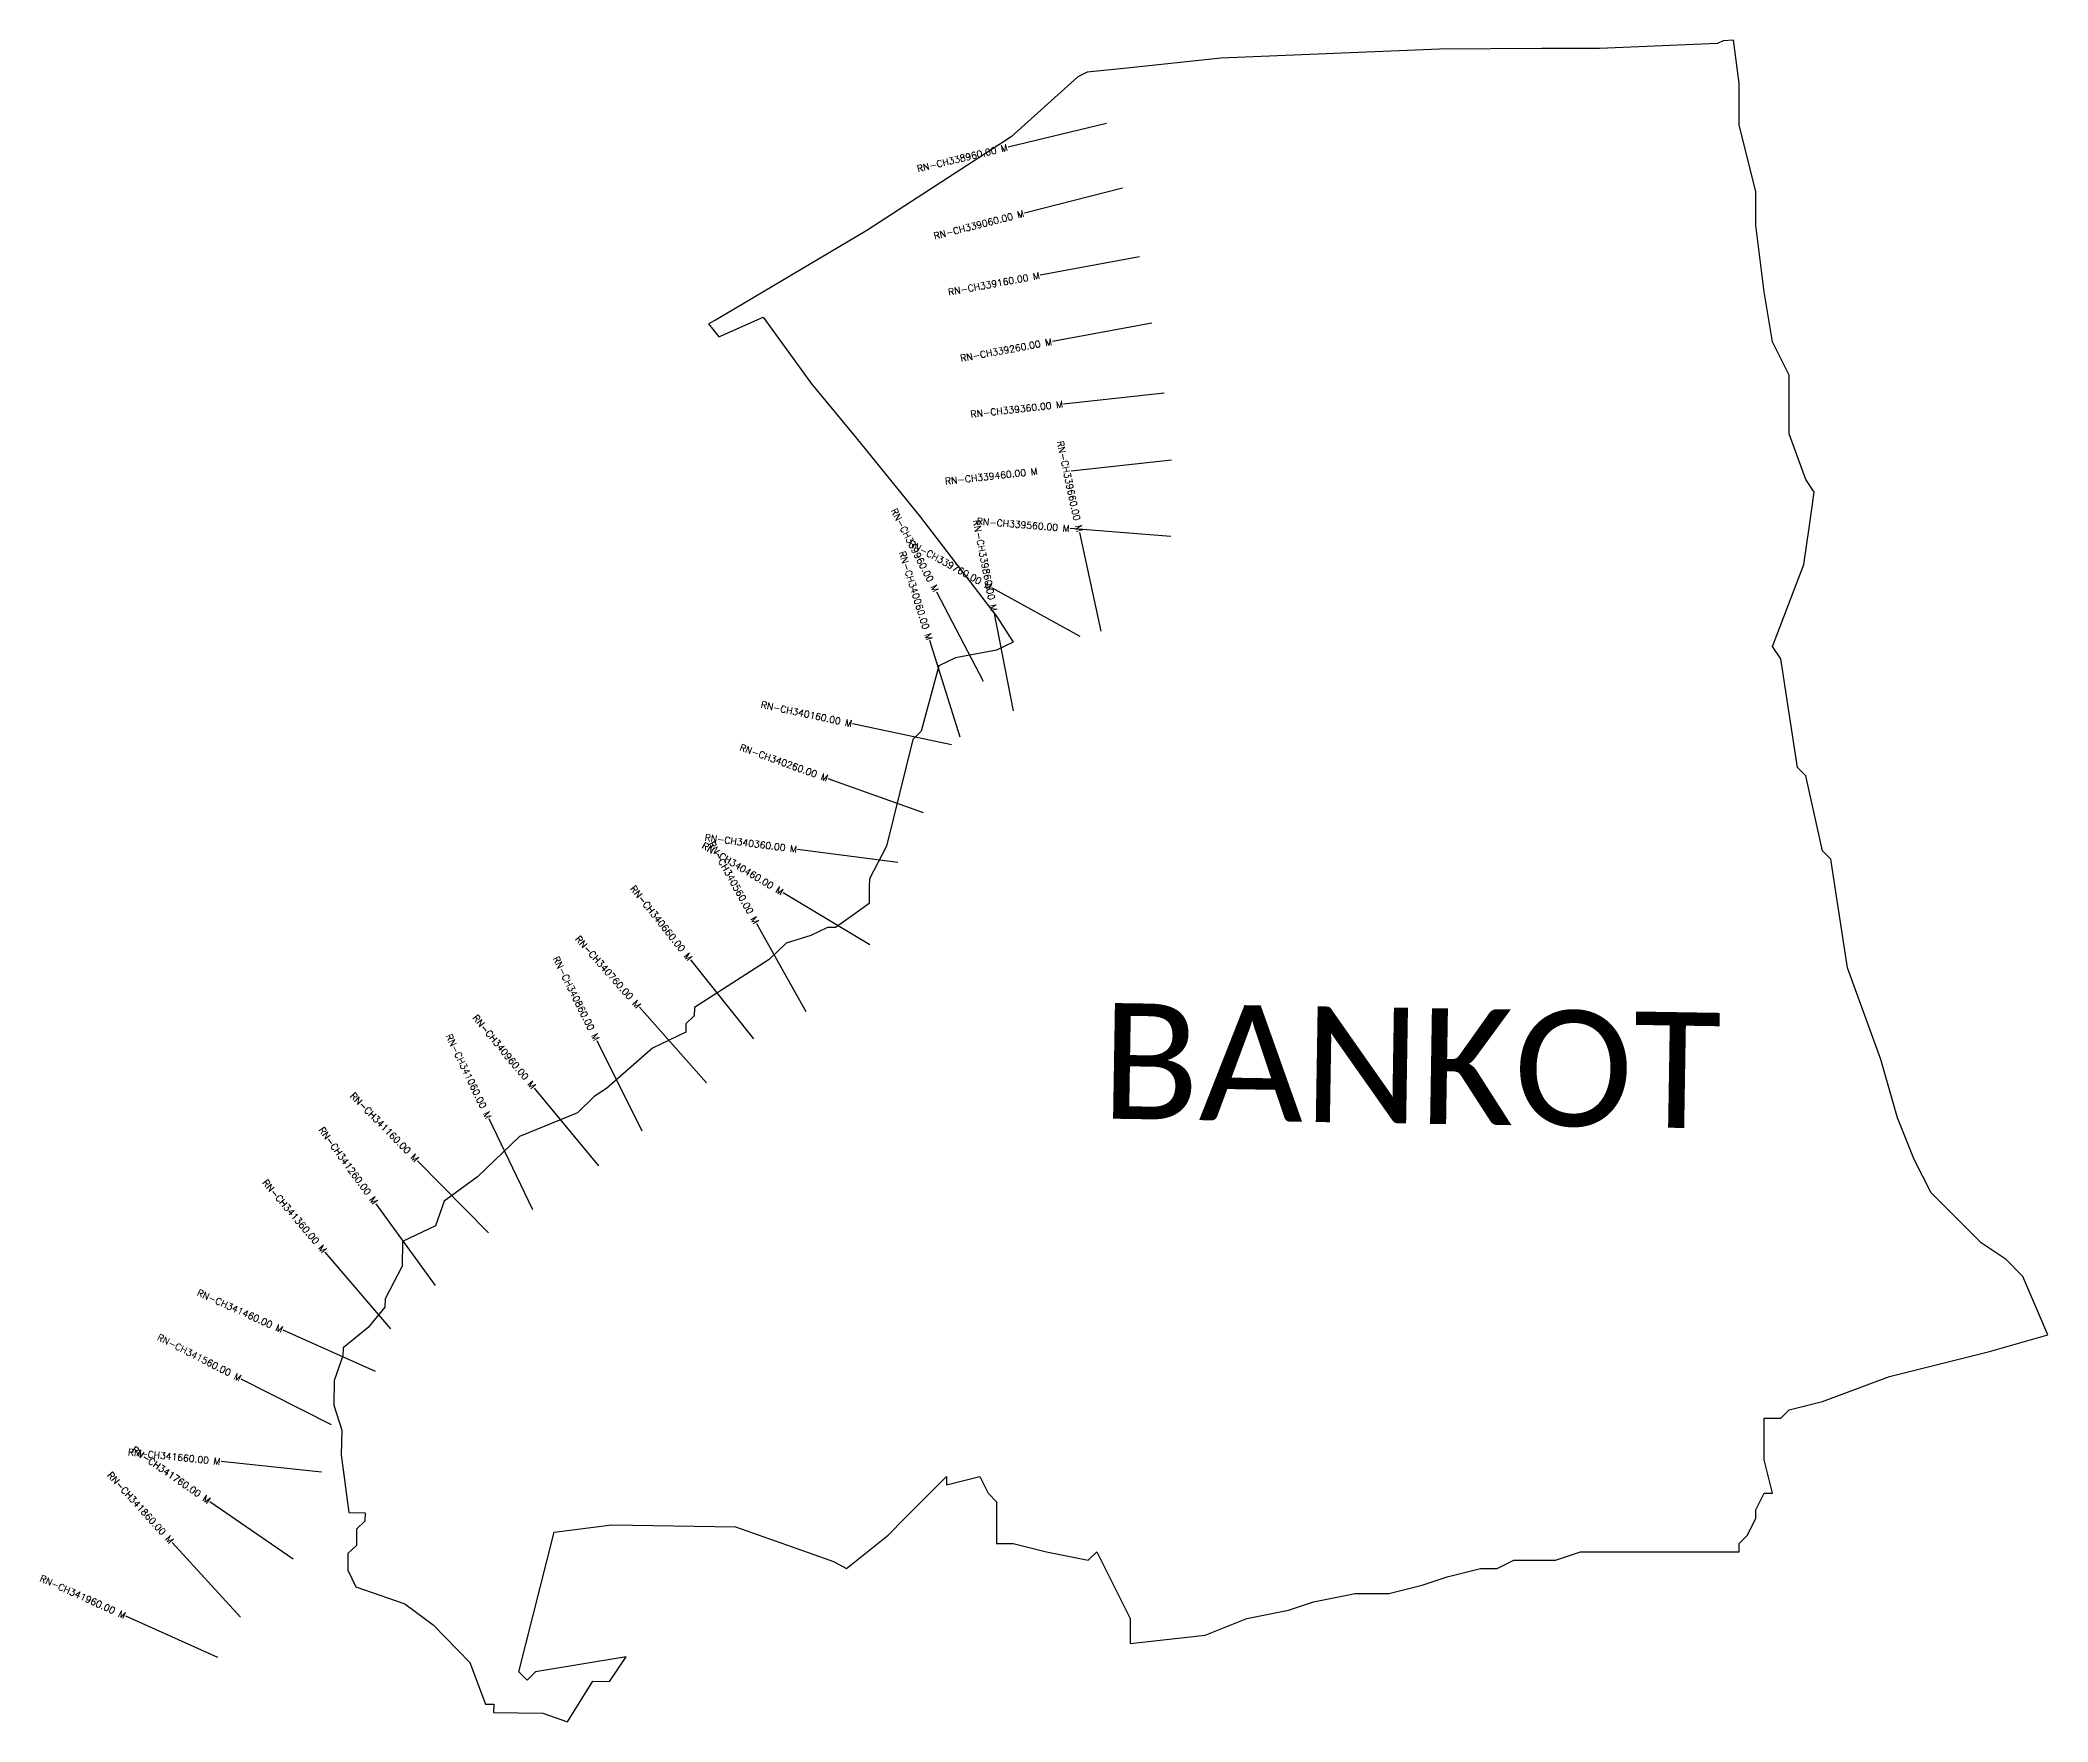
# Model space of a CAD drawing. Header units: metres. Extents: x 291128 to 294108, y 1987278 to 1989775.
import ezdxf
from ezdxf.enums import TextEntityAlignment as Align

# ---------------------------------------------------------------- set-up
doc = ezdxf.new("R2010")
doc.units = ezdxf.units.M
for name, color, linetype in [('CS', 134, 'Continuous'), ('CSMark', 6, 'Continuous'), ('VILLAGE BOUNDRY', 10, 'Continuous'), ('VILLAGE NAME', 250, 'Continuous')]:
    doc.layers.add(name, color=color, linetype=linetype)
doc.styles.get("Standard").update_dxf_attribs({"font": 'simplex.shx'})

msp = doc.modelspace()

# ---------------------------------------------------------------- linework, layer by layer
at = {"layer": 'CS'}
for p, q in [((292710.8, 1989651.3), (292564.9, 1989616.3)), ((292734.6, 1989555.2), (292589.3, 1989518.2)), ((292760.1, 1989453.3), (292612.5, 1989426.1)), ((292778.2, 1989355), (292630.7, 1989327.8)), ((292796.3, 1989251.1), (292647.2, 1989234.7)), ((292807.3, 1989151.7), (292658.2, 1989135.3)), ((292806.5, 1989038), (292657, 1989049.9)), ((292702.8, 1988897.5), (292671.2, 1989044.2)), ((292671.9, 1988889.7), (292540.5, 1988961.9)), ((292528.1, 1988822.7), (292458.8, 1988955.7)), ((292573, 1988779.2), (292544.1, 1988926.4)), ((292493.5, 1988740.3), (292448.8, 1988883.5)), ((292480.7, 1988728.6), (292334, 1988759.9)), ((292439, 1988627.8), (292297.9, 1988678.6)), ((292401, 1988554.2), (292252.3, 1988573.6)), ((292359.5, 1988432.1), (292230.8, 1988509.1)), ((292265, 1988332.3), (292191.8, 1988463.2)), ((292187.4, 1988292.2), (292093.7, 1988409.4)), ((292116.8, 1988226.9), (292017.4, 1988339.2)), ((292021.7, 1988155.2), (291954.9, 1988289.5)), ((291957.4, 1988103.8), (291861.7, 1988219.3)), ((291859.4, 1988038.4), (291794.3, 1988173.6)), ((291793.6, 1988004.5), (291688.2, 1988111.3)), ((291714.8, 1987926.3), (291626.5, 1988047.5)), ((291648.3, 1987861.7), (291550.9, 1987975.8)), ((291625.4, 1987798.4), (291488.5, 1987859.7)), ((291560.1, 1987719.2), (291426.4, 1987787.3)), ((291545.6, 1987649.2), (291396.4, 1987664.6)), ((291503.5, 1987520), (291379.9, 1987605.1)), ((291425, 1987433.5), (291324, 1987544.4)), ((291391.8, 1987373.6), (291255, 1987435.1))]:
    msp.add_line(p, q, dxfattribs=at)
at = {"layer": 'VILLAGE BOUNDRY'}
msp.add_lwpolyline([(293746, 1988996.7), (293754, 1989050.8), (293761.6, 1989104.1), (293749.2, 1989122.7), (293724.4, 1989190.8), (293724.4, 1989277.5), (293712, 1989302.3), (293699.7, 1989327), (293687.2, 1989401.4), (293674.9, 1989500.5), (293674.9, 1989512.9), (293674.9, 1989550), (293650.1, 1989649.1), (293650.1, 1989673.9), (293650.1, 1989711.1), (293641.8, 1989775.1), (293626.6, 1989773.8), (293617.9, 1989770), (293443, 1989762.9), (293357.3, 1989762.5), (293205.4, 1989761.8), (292880.8, 1989748.2), (292741.7, 1989733.6), (292682.1, 1989727.4), (292668.5, 1989720.6), (292569.3, 1989631.5), (292355.3, 1989492.4), (292131.5, 1989360), (292120.1, 1989353.7), (292135.4, 1989334.6), (292201.3, 1989363.9), (292273, 1989264.9), (292339, 1989184.4), (292434.9, 1989066.7), (292548.6, 1988918.2), (292572.4, 1988881.1), (292547.8, 1988869.3), (292486.5, 1988858), (292461.8, 1988846.2), (292435.8, 1988748.9), (292423.4, 1988736.9), (292384.1, 1988578.6), (292358.9, 1988530.1), (292358.7, 1988517.9), (292358.3, 1988493.4), (292333.6, 1988475.5), (292308.8, 1988457.5), (292296.6, 1988457.7), (292272, 1988445.9), (292235.1, 1988434.3), (292210.3, 1988410.3), (292099.1, 1988338.7), (292098.9, 1988326.5), (292086.5, 1988314.5), (292086.3, 1988302.3), (292037, 1988278.6), (291968.8, 1988218.6), (291950.3, 1988206.7), (291925.4, 1988182.6), (291839.3, 1988147.4), (291777.2, 1988087.3), (291727.7, 1988051.4), (291714.9, 1988014.9), (291665.6, 1987991.3), (291665, 1987954.6), (291639.8, 1987906.1), (291639.6, 1987893.9), (291614.7, 1987863.7), (291577.5, 1987833.8), (291577.3, 1987821.6), (291564.5, 1987785.1), (291563.9, 1987748.5), (291575.5, 1987711.6), (291574.9, 1987674.9), (291585.8, 1987589.2), (291610.2, 1987588.8), (291610, 1987576.5), (291597.6, 1987564.5), (291597.2, 1987540.1), (291584.8, 1987528.1), (291584.4, 1987503.6), (291596.2, 1987479), (291669.1, 1987453.4), (291711.4, 1987422.1), (291765.5, 1987366.2), (291788.9, 1987304.7), (291801.1, 1987304.5), (291800.9, 1987292.3), (291874.3, 1987291.1), (291910.7, 1987278.3), (291948.4, 1987338.8), (291972.8, 1987338.4), (291997.9, 1987374.7), (291863, 1987352.4), (291850.6, 1987340.4), (291838.6, 1987352.8), (291890.9, 1987559.8), (291976.6, 1987570.6), (292159.9, 1987567.6), (292269.3, 1987529.2), (292305.8, 1987516.4), (292324.7, 1987506.1), (292386.6, 1987555.7), (292411.4, 1987580.5), (292473.3, 1987642.4), (292473.3, 1987630), (292522.9, 1987642.4), (292535.2, 1987617.6), (292547.7, 1987605.2), (292547.7, 1987543.3), (292572.4, 1987543.3), (292622, 1987530.9), (292683.9, 1987518.5), (292696.3, 1987530.9), (292745.9, 1987431.8), (292745.9, 1987394.7), (292857.3, 1987407), (292919.3, 1987431.8), (292981.2, 1987444.2), (293018.4, 1987456.6), (293080.3, 1987469), (293129.8, 1987469), (293179.4, 1987481.4), (293216.6, 1987493.8), (293266.1, 1987506.1), (293290.9, 1987506.1), (293315.6, 1987518.5), (293377.6, 1987518.5), (293414.7, 1987530.9), (293650.1, 1987530.9), (293650.1, 1987543.3), (293662.5, 1987555.7), (293674.9, 1987580.5), (293674.9, 1987592.9), (293687.2, 1987617.6), (293699.7, 1987617.6), (293687.2, 1987667.2), (293687.2, 1987729.1), (293712, 1987729.1), (293724.4, 1987741.5), (293774, 1987753.9), (293873.1, 1987791.1), (293972.2, 1987815.8), (294021.7, 1987828.2), (294108.4, 1987853), (294071.3, 1987939.7), (294046.5, 1987964.5), (294009.3, 1987989.3), (293935, 1988063.6), (293910.2, 1988113.1), (293885.4, 1988175), (293860.7, 1988261.8), (293811.1, 1988398), (293786.3, 1988559.1), (293774, 1988571.4), (293749.2, 1988682.9), (293736.8, 1988695.3), (293712, 1988856.3), (293699.7, 1988874.9), (293746, 1988996.7)], dxfattribs=at)

# ---------------------------------------------------------------- texts
at = {"layer": 'CSMark'}
for s, rotation, p in [('RN-CH338960.00 M', 13.4889, (292564, 1989616)), ('RN-CH339060.00 M', 14.2676, (292588.3, 1989518)), ('RN-CH339160.00 M', 10.4548, (292611.6, 1989425.9)), ('RN-CH339260.00 M', 10.4548, (292629.7, 1989327.6)), ('RN-CH339360.00 M', 6.2854, (292646.2, 1989234.6)), ('RN-CH339660.00 M', 282.1371, (292671, 1989045.1)), ('RN-CH339460.00 M', 6.2854, (292608.4, 1989135.2)), ('RN-CH339960.00 M', 297.5148, (292458.4, 1988956.6)), ('RN-CH339860.00 M', 281.1065, (292543.9, 1988927.4)), ('RN-CH339560.00 M', 355.434, (292656, 1989050)), ('RN-CH339760.00 M', 331.2189, (292539.6, 1988962.4)), ('RN-CH340060.00 M', 287.3442, (292448.5, 1988884.4)), ('RN-CH340160.00 M', 347.966, (292333, 1988760.1)), ('RN-CH340260.00 M', 340.2062, (292296.9, 1988678.9)), ('RN-CH340460.00 M', 329.085, (292230, 1988509.6)), ('RN-CH340360.00 M', 352.5941, (292251.3, 1988573.7)), ('RN-CH340560.00 M', 299.2233, (292191.3, 1988464.1)), ('RN-CH340660.00 M', 308.6234, (292093.1, 1988410.2)), ('RN-CH340760.00 M', 311.5156, (292016.7, 1988339.9)), ('RN-CH340860.00 M', 296.4485, (291954.4, 1988290.4)), ('RN-CH340960.00 M', 309.6762, (291861, 1988220.1)), ('RN-CH341060.00 M', 295.6927, (291793.9, 1988174.5)), ('RN-CH341160.00 M', 314.6402, (291687.5, 1988112)), ('RN-CH341260.00 M', 306.0651, (291625.9, 1988048.3)), ('RN-CH341360.00 M', 310.4781, (291550.3, 1987976.6)), ('RN-CH341460.00 M', 335.8938, (291487.6, 1987860.1)), ('RN-CH341560.00 M', 333.006, (291425.5, 1987787.8)), ('RN-CH341660.00 M', 354.1282, (291395.4, 1987664.7)), ('RN-CH341760.00 M', 325.4353, (291379.1, 1987605.7)), ('RN-CH341860.00 M', 312.3228, (291323.3, 1987545.2)), ('RN-CH341960.00 M', 335.7748, (291254.1, 1987435.5))]:
    msp.add_text(s, height=10, rotation=rotation, dxfattribs=at).set_placement(p, align=Align.MIDDLE_RIGHT)
at = {"layer": 'VILLAGE NAME', "insert": (292704.6, 1988345.8), "char_height": 171.752, "attachment_point": 1, "rotation": 359.0691}
msp.add_mtext_dynamic_manual_height_columns('{\\fCalibri|b0|i0|c0|p34;BANKOT}', width=1471.541, gutter_width=858.8, heights=[151.6], dxfattribs=at)

doc.saveas('drawing.dxf')
